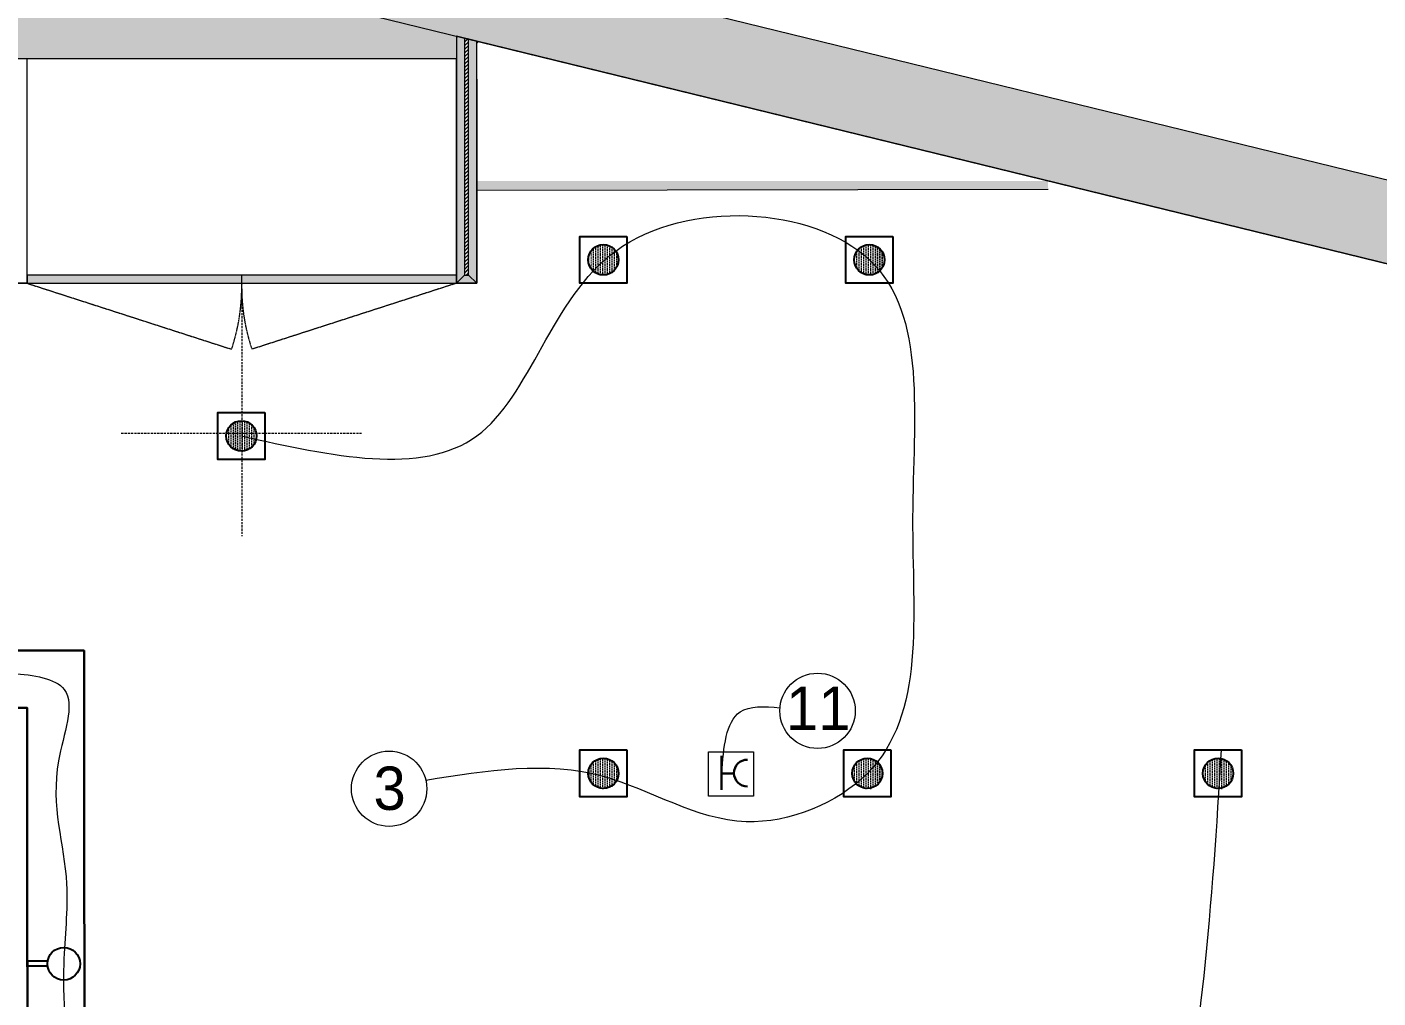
# Model space of a CAD drawing. Header units: millimetres. Extents: x 346472 to 732256, y -34068 to -15883.
# Drawn here: x 565847 to 569158, y -25503 to -23124 of the extents above; entities that cross this region are included whole.
import ezdxf

# ---------------------------------------------------------------- set-up
doc = ezdxf.new("R2010")
doc.units = ezdxf.units.MM
doc.header["$LTSCALE"] = 7
doc.linetypes.add('022587.3-C-STRM$0$HIDDEN', pattern=[114.300229, 76.200152, -38.100076])
doc.linetypes.add('DASH', pattern=[0.35, 0.25, -0.1])
for name, color, linetype, lineweight in [('EA7 FLOOR', 253, 'Continuous', 5), ('EA7 furniture', 7, 'Continuous', 5), ('LIGHT BEAMS', 1, 'Continuous', 20), ('LIGHTING LAY OUT', 1, 'Continuous', 18), ('materials', 1, 'Continuous', 40), ('QUOTE', 251, 'Continuous', 5), ('连线', 3, 'Continuous', 0)]:
    doc.layers.add(name, color=color, linetype=linetype, lineweight=lineweight)
for name, color, linetype in [('LD_light', 253, 'Continuous'), ('WALL', 7, 'Continuous'), ('walls', 7, 'Continuous')]:
    doc.layers.add(name, color=color, linetype=linetype)
doc.styles.get("Standard").update_dxf_attribs({"font": 'STKaiti.ttf'})

# ---------------------------------------------------------------- blocks, each defined once
blk = doc.blocks.new('VIVO-M_F')
at = {"layer": 'LD_light', "color": 1}
for p, q in [((10141.08, -318.12), (10141.08, -312.06)), ((10141.08, -312.06), (10142.58, -312.06)), ((10142.58, -318.12), (10142.58, -312.06))]:
    blk.add_line(p, q, dxfattribs=at)
blk.add_circle((10141.83, -323.06), 5, dxfattribs=at)
blk = doc.blocks.new('Single Rec_1')
at = {"layer": 'LD_light'}
h = blk.add_hatch(dxfattribs=at)
h.set_pattern_fill('DOTS', color=1, scale=10, style=0)
h.set_pattern_definition([(0, (-51.6286, 0), (0.3125, 0.625), [0, -0.625])])
h.paths.add_polyline_path([(10111.94, -501.53, 1), (10103.73, -501.53, 1)])
at = {"layer": 'LD_light', "color": 1}
blk.add_lwpolyline([(10101.49, -495.18), (10114.19, -495.18), (10114.19, -507.88), (10101.49, -507.88)], close=True, dxfattribs=at)
blk.add_circle((10107.84, -501.53), 4.11, dxfattribs=at)

msp = doc.modelspace()

# ---------------------------------------------------------------- hatches: boundary and pattern name
at = {"layer": 'EA7 furniture', "lineweight": 5}
h = msp.add_hatch(color=0, dxfattribs=at)
h.dxf.hatch_style = 1
h.paths.add_polyline_path([(566373.3, -23731.8), (565847.1, -23731.8), (565847.1, -23751.8), (566373.3, -23751.8)])
h.paths.add_polyline_path([(566899.4, -23731.8), (566397.1, -23731.8), (566397.1, -23751.8), (566899.4, -23751.8), (566899.4, -23751.8)])
h.paths.add_polyline_path([(566397.1, -23731.8), (566373.3, -23731.8), (566373.3, -23751.8), (566397.1, -23751.8)])
at = {"layer": 'WALL', "lineweight": 5}
h = msp.add_hatch(color=0, dxfattribs=at)
h.dxf.hatch_style = 1
h.paths.add_polyline_path([(566919.4, -23731.8), (566899.4, -23751.8), (566899.4, -23146.2), (566919.4, -23151.1)])
h = msp.add_hatch(color=0, dxfattribs=at)
h.dxf.hatch_style = 1
h.paths.add_polyline_path([(566929.4, -23731.8), (566949.4, -23751.8), (566949.4, -23158.4), (566929.4, -23153.5)])
h = msp.add_hatch(color=0, dxfattribs=at)
h.dxf.hatch_style = 1
h.paths.add_polyline_path([(566899.4, -23751.8), (566949.4, -23751.8), (566929.4, -23731.8), (566919.4, -23731.8)])
at = {"layer": 'walls', "lineweight": 5}
h = msp.add_hatch(color=0, dxfattribs=at)
h.dxf.hatch_style = 1
h.paths.add_polyline_path([(557066, -18524.4), (556788.5, -18626.5), (557469.9, -20895.5), (557760.7, -27889.8), (557960.5, -27881.2), (557669.7, -20887.2), (562797.1, -22142.1), (562797.1, -21936.2), (557717.3, -20693)])
h.paths.add_polyline_path([(562797.1, -21936.2), (562797.1, -22142.1), (569689.9, -23829.2), (569552.9, -24389), (569534.2, -24465.4), (569631.4, -24489.1), (569728.5, -24512.9), (569931.7, -23682.4)])
h.paths.add_polyline_path([(569484.8, -25508.5), (569521.7, -25358), (569327.4, -25310.4), (569243, -25655.3), (571632.5, -26240.1), (571101.1, -28411.3), (571308.6, -28411.3), (571878.6, -26099.6)])
h.paths.add_polyline_path([(571308.6, -28411.3), (571101.1, -28411.3), (571060.6, -28576.7), (571255.7, -28625.8)])
h.paths.add_polyline_path([(571061.3, -28576.9), (571039, -28665), (571015.5, -28761.2), (571014.4, -28765.5), (572417.9, -29114.1), (572468.4, -28931)])
at = {"layer": 'walls'}
h = msp.add_hatch(dxfattribs=at)
h.set_pattern_fill('AR-CONC', color=256, scale=0.5)
h.paths.add_polyline_path([(566899.4, -23146.2), (566718.2, -23101.8), (562797.1, -23101.8), (562797.1, -23201.8), (566899.4, -23201.8)])
h.paths.add_polyline_path([(562797.1, -23101.8), (559797.1, -23101.8), (559767.1, -23101.8), (559767.1, -23201.8), (562797.1, -23201.8)])
h.paths.add_polyline_path([(559847.1, -21420.1), (559767.1, -21395.7), (559767.1, -22361.8), (559847.1, -22361.8)])
at = {"layer": 'walls', "lineweight": 5}
h = msp.add_hatch(color=0, dxfattribs=at)
h.dxf.hatch_style = 1
h.paths.add_polyline_path([(566949.4, -23521.6), (566949.4, -23501.6), (568349.4, -23501.1), (568349.4, -23521.6)])

# ---------------------------------------------------------------- linework, layer by layer
at = {"layer": 'EA7 FLOOR', "color": 0, "lineweight": 5}
msp.add_line((566899.4, -23751.8, 1), (566899.4, -23201.8, 1), dxfattribs=at)
at = {"layer": 'EA7 furniture', "color": 0, "lineweight": 5}
for p, q in [((566899.4, -23146.2, 1), (566899.4, -23751.8, 1)), ((566949.4, -23158.4, 1), (566899.4, -23146.2, 1)), ((566899.4, -23146.2, 1), (566899.4, -23751.8, 1)), ((566949.4, -23158.4, 1), (566899.4, -23146.2, 1)), ((566949.4, -23751.8, 1), (566949.4, -23158.4, 1)), ((566949.4, -23158.4, -1), (568349.4, -23501.1, -2.1)), ((566949.4, -23751.8, 1), (566949.4, -23158.4, 1)), ((565847.1, -23201.8), (565797.1, -23201.8)), ((565847.1, -23751.8), (565847.1, -23201.8)), ((565797.1, -23751.8), (565847.1, -23751.8)), ((566899.4, -23751.8, 1), (566949.4, -23751.8, 1)), ((566899.4, -23751.8, 1), (566949.4, -23751.8, 1))]:
    msp.add_line(p, q, dxfattribs=at)
at = {"layer": 'EA7 furniture', "color": 0, "linetype": 'Continuous', "lineweight": 5}
for p, q in [((566919.4, -23152.2, 1), (566920.3, -23151.3, 1)), ((566919.4, -23161.2, 1), (566927.5, -23153.1, 1)), ((566919.4, -23170.2, 1), (566929.4, -23160.2, 1)), ((566919.4, -23179.1, 1), (566929.4, -23169.1, 1)), ((566919.4, -23188.1, 1), (566929.4, -23178.1, 1)), ((566919.4, -23197.1, 1), (566929.4, -23187.1, 1)), ((566919.4, -23206.1, 1), (566929.4, -23196.1, 1)), ((566919.4, -23215.1, 1), (566929.4, -23205.1, 1)), ((566919.4, -23224, 1), (566929.4, -23214, 1)), ((566919.4, -23233, 1), (566929.4, -23223, 1)), ((566919.4, -23242, 1), (566929.4, -23232, 1)), ((566919.4, -23251, 1), (566929.4, -23241, 1)), ((566919.4, -23260, 1), (566929.4, -23250, 1)), ((566919.4, -23268.9, 1), (566929.4, -23258.9, 1)), ((566919.4, -23277.9, 1), (566929.4, -23267.9, 1)), ((566919.4, -23286.9, 1), (566929.4, -23276.9, 1)), ((566919.4, -23295.9, 1), (566929.4, -23285.9, 1)), ((566919.4, -23304.9, 1), (566929.4, -23294.9, 1)), ((566919.4, -23313.8, 1), (566929.4, -23303.8, 1)), ((566919.4, -23322.8, 1), (566929.4, -23312.8, 1)), ((566919.4, -23331.8, 1), (566929.4, -23321.8, 1)), ((566919.4, -23340.8, 1), (566929.4, -23330.8, 1)), ((566919.4, -23349.8, 1), (566929.4, -23339.8, 1)), ((566919.4, -23358.7, 1), (566929.4, -23348.7, 1)), ((566919.4, -23367.7, 1), (566929.4, -23357.7, 1)), ((566919.4, -23376.7, 1), (566929.4, -23366.7, 1)), ((566919.4, -23385.7, 1), (566929.4, -23375.7, 1)), ((566919.4, -23394.7, 1), (566929.4, -23384.7, 1)), ((566919.4, -23403.6, 1), (566929.4, -23393.6, 1)), ((566919.4, -23412.6, 1), (566929.4, -23402.6, 1)), ((566919.4, -23421.6, 1), (566929.4, -23411.6, 1)), ((566919.4, -23430.6, 1), (566929.4, -23420.6, 1)), ((566919.4, -23439.6, 1), (566929.4, -23429.6, 1)), ((566919.4, -23448.5, 1), (566929.4, -23438.5, 1)), ((566919.4, -23457.5, 1), (566929.4, -23447.5, 1)), ((566919.4, -23466.5, 1), (566929.4, -23456.5, 1)), ((566919.4, -23475.5, 1), (566929.4, -23465.5, 1)), ((566919.4, -23484.5, 1), (566929.4, -23474.5, 1)), ((566919.4, -23493.4, 1), (566929.4, -23483.4, 1)), ((566919.4, -23502.4, 1), (566929.4, -23492.4, 1)), ((566919.4, -23511.4, 1), (566929.4, -23501.4, 1)), ((566919.4, -23520.4, 1), (566929.4, -23510.4, 1)), ((566919.4, -23529.4, 1), (566929.4, -23519.4, 1)), ((566919.4, -23538.3, 1), (566929.4, -23528.3, 1)), ((566919.4, -23547.3, 1), (566929.4, -23537.3, 1)), ((566919.4, -23556.3, 1), (566929.4, -23546.3, 1)), ((566919.4, -23565.3, 1), (566929.4, -23555.3, 1)), ((566919.4, -23574.3, 1), (566929.4, -23564.3, 1)), ((566919.4, -23583.2, 1), (566929.4, -23573.2, 1)), ((566919.4, -23592.2, 1), (566929.4, -23582.2, 1)), ((566919.4, -23601.2, 1), (566929.4, -23591.2, 1)), ((566919.4, -23610.2, 1), (566929.4, -23600.2, 1)), ((566919.4, -23619.2, 1), (566929.4, -23609.2, 1)), ((566919.4, -23628.1, 1), (566929.4, -23618.1, 1)), ((566919.4, -23637.1, 1), (566929.4, -23627.1, 1)), ((566919.4, -23646.1, 1), (566929.4, -23636.1, 1)), ((566919.4, -23655.1, 1), (566929.4, -23645.1, 1)), ((566919.4, -23664.1, 1), (566929.4, -23654.1, 1)), ((566919.4, -23673, 1), (566929.4, -23663, 1)), ((566919.4, -23682, 1), (566929.4, -23672, 1)), ((566919.4, -23691, 1), (566929.4, -23681, 1)), ((566919.4, -23700, 1), (566929.4, -23690, 1)), ((566919.4, -23709, 1), (566929.4, -23699, 1)), ((566919.4, -23717.9, 1), (566929.4, -23707.9, 1)), ((566919.4, -23726.9, 1), (566929.4, -23716.9, 1)), ((566923.5, -23731.8, 1), (566929.4, -23725.9, 1))]:
    msp.add_line(p, q, dxfattribs=at)
at = {"layer": 'EA7 furniture', "lineweight": 5}
msp.add_line((566949.4, -23523.4, 1), (568349.4, -23521.6, -2.1), dxfattribs=at)
at = {"layer": 'LIGHT BEAMS', "color": 8, "linetype": '022587.3-C-STRM$0$HIDDEN', "lineweight": 5, "ltscale": 0.01}
for p, q in [((566373.3, -23768.8), (566373.3, -24371.6)), ((566078.2, -24118.8), (566667, -24118.8))]:
    msp.add_line(p, q, dxfattribs=at)
at = {"layer": 'LIGHTING LAY OUT', "lineweight": 30}
for p, q in [((567549.4, -24909.9), (567549.4, -24993.4)), ((567549.4, -24952.7), (567579.7, -24952.7))]:
    msp.add_line(p, q, dxfattribs=at)
at = {"layer": 'LIGHTING LAY OUT', "lineweight": 30, "elevation": -0.2}
msp.add_lwpolyline([(559607.1, -24651.8), (565987.1, -24651.8), (565989.2, -27331.2), (565849.2, -27331.2), (565847.1, -24791.8), (559747.1, -24791.8), (559749.1, -27306), (559609.1, -27306), (559607.1, -24651.8)], dxfattribs=at)
at = {"layer": 'LIGHTING LAY OUT', "lineweight": 5}
msp.add_lwpolyline([(567516.8, -24900), (567627.5, -24900), (567627.5, -25008.4), (567516.8, -25008.4)], close=True, dxfattribs=at)
at = {"layer": 'LIGHTING LAY OUT', "lineweight": 30}
msp.add_arc((567612.4, -24952.1), 32.8, 90.0095, 269.9905, dxfattribs=at)
at = {"layer": 'materials', "color": 0, "lineweight": 5}
for p, q in [((565847.1, -23751.8), (565797.1, -23751.8)), ((566949.4, -23751.8, 1), (566899.4, -23751.8, 1)), ((566949.4, -23751.8, 1), (566899.4, -23751.8, 1)), ((566949.4, -23751.8, 1), (566899.4, -23751.8, 1))]:
    msp.add_line(p, q, dxfattribs=at)
at = {"layer": 'QUOTE', "color": 2, "lineweight": 5}
for points, knots in [([(566372.6, -24126), (566593.7, -24175.3, -0.5), (567032, -24272.9, -1.6), (567184.1, -23527, 0.5), (568089.5, -23583.9, -0.2), (567982.3, -24330.7, 0.1), (568067.6, -24927.2, -0.2), (567582, -25131.8, 0), (567245.7, -24903.7, 0), (566973, -24945.5, 0), (566824.6, -24970.3, 0)], [0, 0, 0, 0, 576.798588, 1143.634596, 1765.511575, 2405.817826, 3042.451074, 3362.498244, 3729.209522, 4164.686209, 4164.686209, 4164.686209, 4164.686209]), ([(562926.7, -24737.7, -0.2), (563010.2, -24737.8, -0.2), (563356.1, -24738, -0.2), (563772.1, -24734.6, -0.2), (564413.1, -24743.7, -0.2), (564858.8, -24732, -0.2), (565413.8, -24748.3, -0.3), (565658.5, -24683.3, 0), (565989.3, -24729.3, 0), (565884, -24981.7, 0), (565961, -25184.5, 0.1), (565924.9, -25462.3, -0.4), (565959.6, -25715.1, 0.1), (565914.7, -25971.1, 0.1), (565894.5, -26176.4, -0.3), (565896.6, -26466.9, -0.2), (565934.4, -26740.6, 0.3), (565892.1, -27014.5, -0.3), (565897.3, -27192, -0.3), (565908.9, -27400, 0), (566029.4, -27460.3, 0), (566082.7, -27484.5, 0)], [0, 0, 0, 0, 250.512769, 1037.812578, 1248.392969, 2172.176091, 2388.745678, 2885.910666, 3018.797969, 3194.046822, 3496.157931, 3691.992748, 4013.515102, 4257.44964, 4466.083396, 4632.188255, 5128.186966, 5288.205774, 5454.310633, 5675.563424, 5839.813953, 5839.813953, 5839.813953, 5839.813953]), ([(567549.4, -24952.7), (567554.3, -24889.5), (567562.5, -24785.2), (567653.6, -24787.8), (567692.3, -24792.4)], [0, 0, 0, 0, 157.081466, 259.043681, 259.043681, 259.043681, 259.043681]), ([(568773.2, -24895.2, 0.3), (568752.1, -25270.7, 0.6), (568701.4, -25891.7, 0.8), (568440, -26672.5, -2.5), (568149.9, -27878.1, -3.9), (568941.1, -27540.3, 1.8), (569616.8, -27790.7, -4), (569367.1, -27124.6, 2.1), (569368.4, -26542.2, -4.1), (569949, -26588.3, 2.1), (570684.8, -26570.7, -5.1), (570384.5, -27194.9, 3.5), (570421.6, -27753, -3.3), (570598.3, -27611.4, -1.4), (570702.2, -27523.8, -0.2)], [286.846061, 286.846061, 286.846061, 286.846061, 1377.163567, 2128.884939, 3092.427878, 3705.881876, 4131.285766, 4694.870096, 5136.000416, 5652.296525, 6147.864059, 6932.647562, 7152.058421, 7443.673131, 7443.673131, 7443.673131, 7443.673131])]:
    msp.add_open_spline(points, degree=3, knots=knots, dxfattribs=at)
at = {"layer": 'WALL', "color": 0, "lineweight": 5}
for p, q in [((557717.3, -20693), (569931.7, -23682.4)), ((557669.7, -20887.2), (569689.9, -23829.2)), ((566899.4, -23146.2, 1), (566899.4, -23751.8, 1)), ((566919.4, -23151.1, 1), (566919.4, -23731.8, 1)), ((566929.4, -23731.8, 1), (566929.4, -23153.5, 1)), ((566949.4, -23751.8, 1), (566949.4, -23158.4, 1)), ((566949.4, -23251.8, 1), (566949.4, -23751.8, 1)), ((566919.4, -23731.8, 1), (566899.4, -23751.8, 1)), ((566919.4, -23731.8, 1), (566929.4, -23731.8, 1)), ((566929.4, -23731.8, 1), (566949.4, -23751.8, 1)), ((566899.4, -23751.8, 1), (566949.4, -23751.8, 1))]:
    msp.add_line(p, q, dxfattribs=at)
at = {"layer": 'walls', "color": 0, "lineweight": 5}
for p, q in [((569689.9, -23829.2), (566949.4, -23158.4, -1)), ((566899.4, -23201.8, 1), (559767.1, -23201.8, 0)), ((568349.4, -23501.1, -2.1), (568449.4, -23525.5, -2.1)), ((566899.4, -23731.8), (565847.1, -23731.8)), ((565847.1, -23731.8), (565847.1, -23751.8)), ((566373.3, -23751.8), (566373.3, -23731.8)), ((566899.4, -23751.8), (566899.4, -23731.8)), ((565847.1, -23751.8), (566899.4, -23751.8))]:
    msp.add_line(p, q, dxfattribs=at)
at = {"layer": 'walls', "color": 0, "linetype": 'Continuous', "lineweight": 5}
msp.add_line((566949.4, -23163.8), (566953.8, -23159.5), dxfattribs=at)
at = {"layer": 'walls', "color": 0, "linetype": 'DASH', "lineweight": 5}
for p, q in [((565847.1, -23751.8), (566348.3, -23913.5)), ((566899.4, -23751.8), (566398.2, -23913.5))]:
    msp.add_line(p, q, dxfattribs=at)
for centre, start, end in [((565891.4, -23760.3), 341.4614, 1.0081), ((566855.1, -23760.3), 178.9919, 198.5386)]:
    msp.add_arc(centre, 482, start, end, dxfattribs=at)
at = {"layer": '连线', "color": 2}
for centre in [(567784.4, -24799.5), (566734.5, -24990.4)]:
    msp.add_circle(centre, 92.3, dxfattribs=at)

# ---------------------------------------------------------------- block references
at = {"layer": 'LIGHTING LAY OUT'}
for name, p, xscale, yscale, zscale, rotation in [('Single Rec_1', (571800.9, 67833.3), 9.055118110259047, 9.055118110259047, 9.055118110259047, 270), ('Single Rec_1', (572452.8, 67833.3), 9.055118110259047, 9.055118110259047, 9.055118110259047, 270), ('Single Rec_1', (570914, 67401.6), 9.055118110259047, 9.055118110259047, 9.055118110259047, 270), ('Single Rec_1', (571800.9, 66575), 9.055118110259047, 9.055118110259047, 9.055118110259047, 270), ('Single Rec_1', (572447.8, 66575, -0.1), 9.055118110259047, 9.055118110259047, 9.055118110259047, 270), ('Single Rec_1', (573307.4, 66575, -0.1), 9.055118110259047, 9.055118110259047, 9.055118110259047, 270), ('VIVO-M_F', (563352.5, -106553.8, -0.2), 8, 8, 8, 89.99992534373229)]:
    msp.add_blockref(name, p, dxfattribs=dict(at, xscale=xscale, yscale=yscale, zscale=zscale, rotation=rotation))

# ---------------------------------------------------------------- texts
at = {"layer": '连线', "color": 2}
for s, height, p in [('11', 106.19, (567707.2, -24846.2)), ('3', 106.2, (566696.3, -25042.3))]:
    msp.add_text(s, height=height, dxfattribs=at).set_placement(p)

doc.saveas('drawing.dxf')
